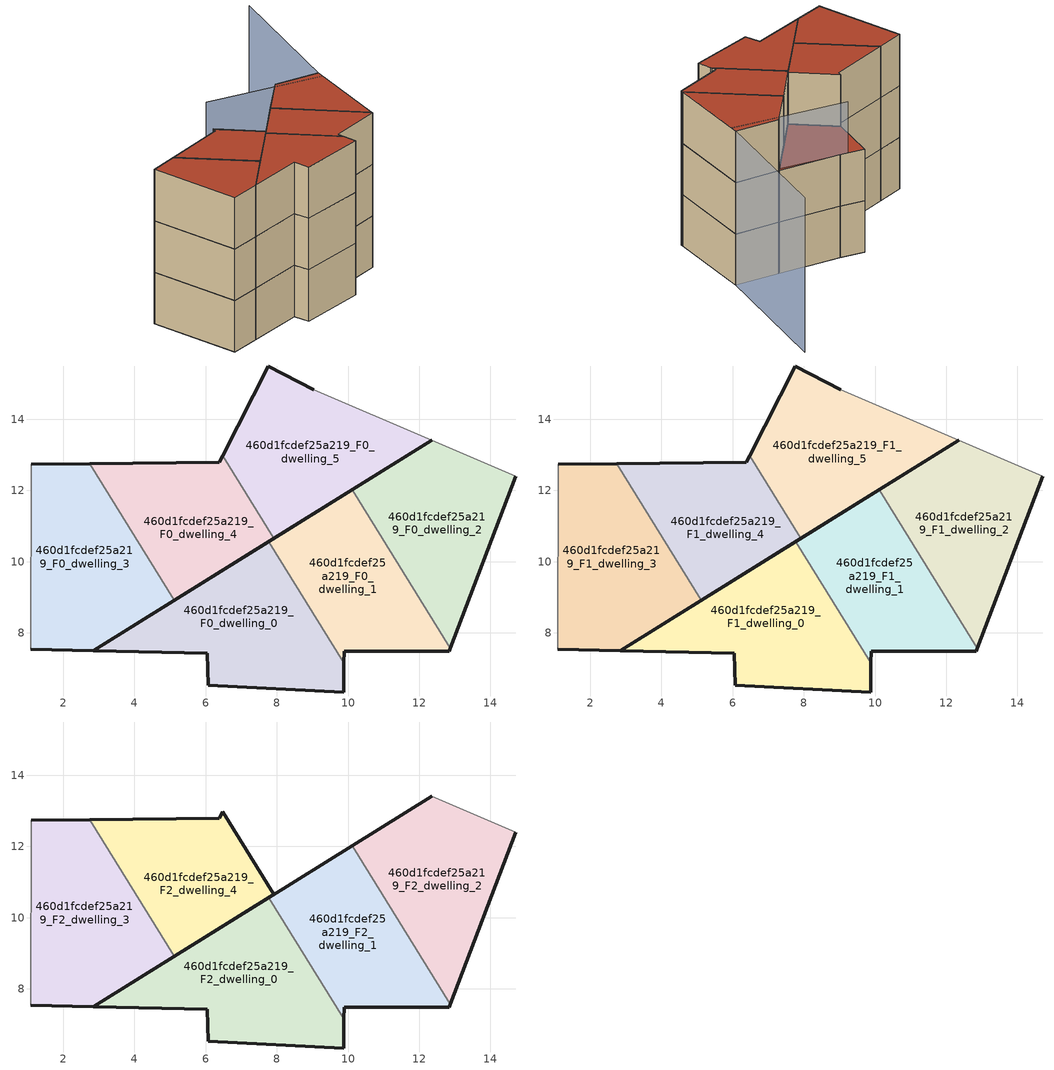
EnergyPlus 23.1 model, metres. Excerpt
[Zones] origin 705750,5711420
460d1fcdef25a219_F0_dwelling_0
 floor ground (EU_floor_Construction): 9.87,6.34 9.88,7.16 7.77,10.57 2.84,7.5 6.04,7.43 6.08,6.53 z0
 wall outside (EU_wall_Construction): 9.88,7.16 9.87,6.34 6.08,6.53 6.04,7.43 2.84,7.5 7.77,10.57 z0:3
 wall to 460d1fcdef25a219_F0_dwelling_1 (EU_wall_Construction): 7.77,10.57 9.88,7.16 z0:3
460d1fcdef25a219_F0_dwelling_1
 floor ground (EU_floor_Construction): 12.84,7.48 12.87,7.57 10.11,12.02 7.77,10.57 9.88,7.16 9.89,7.49 z0
 wall outside (EU_wall_Construction): 7.77,10.57 10.11,12.02 / 12.87,7.57 12.84,7.48 9.89,7.49 9.88,7.16 z0:3
 wall to 460d1fcdef25a219_F0_dwelling_2 (EU_wall_Construction): 10.11,12.02 12.87,7.57 z0:3
460d1fcdef25a219_F0_dwelling_2
 floor ground (EU_floor_Construction): 12.87,7.57 14.71,12.39 12.35,13.41 10.11,12.02 z0
 wall outside (EU_wall_Construction): 14.71,12.39 12.87,7.57 / 10.11,12.02 12.35,13.41 z0:3
 wall adiabatic (EU_wall_Construction): 12.35,13.41 14.71,12.39 z0:3
460d1fcdef25a219_F0_dwelling_3
 floor ground (EU_floor_Construction): 5.12,8.92 2.74,12.75 1.09,12.73 1.09,7.54 2.84,7.5 z0
 wall outside (EU_wall_Construction): 1.09,12.73 2.74,12.75 / 5.12,8.92 2.84,7.5 1.09,7.54 z0:3
 wall to 460d1fcdef25a219_F0_dwelling_4 (EU_wall_Construction): 2.74,12.75 5.12,8.92 z0:3
 wall adiabatic (EU_wall_Construction): 1.09,7.54 1.09,12.73 z0:3
460d1fcdef25a219_F0_dwelling_4
 floor ground (EU_floor_Construction): 7.92,10.66 6.48,12.97 6.39,12.79 2.74,12.75 5.12,8.92 z0
 wall outside (EU_wall_Construction): 7.92,10.66 5.12,8.92 / 2.74,12.75 6.39,12.79 6.48,12.97 z0:3
 wall to 460d1fcdef25a219_F0_dwelling_5 (EU_wall_Construction): 6.48,12.97 7.92,10.66 z0:3
460d1fcdef25a219_F0_dwelling_5
 floor ground (EU_floor_Construction): 12.35,13.41 9.03,14.84 7.76,15.5 6.48,12.97 7.92,10.66 z0
 wall outside (EU_wall_Construction): 6.48,12.97 7.76,15.5 9.03,14.84 / 12.35,13.41 7.92,10.66 z0:3
 wall adiabatic (EU_wall_Construction): 9.03,14.84 12.35,13.41 z0:3
460d1fcdef25a219_F1_dwelling_0
 floor to 460d1fcdef25a219_F0_dwelling_0 (EU_floor_Construction): 9.87,6.34 9.88,7.16 7.77,10.57 2.84,7.5 6.04,7.43 6.08,6.53 z3
 wall outside (EU_wall_Construction): 9.88,7.16 9.87,6.34 6.08,6.53 6.04,7.43 2.84,7.5 7.77,10.57 z3:6
 wall to 460d1fcdef25a219_F1_dwelling_1 (EU_wall_Construction): 7.77,10.57 9.88,7.16 z3:6
460d1fcdef25a219_F1_dwelling_1
 floor to 460d1fcdef25a219_F0_dwelling_1 (EU_floor_Construction): 12.84,7.48 12.87,7.57 10.11,12.02 7.77,10.57 9.88,7.16 9.89,7.49 z3
 wall outside (EU_wall_Construction): 7.77,10.57 10.11,12.02 / 12.87,7.57 12.84,7.48 9.89,7.49 9.88,7.16 z3:6
 wall to 460d1fcdef25a219_F1_dwelling_2 (EU_wall_Construction): 10.11,12.02 12.87,7.57 z3:6
460d1fcdef25a219_F1_dwelling_2
 floor to 460d1fcdef25a219_F0_dwelling_2 (EU_floor_Construction): 12.87,7.57 14.71,12.39 12.35,13.41 10.11,12.02 z3
 wall outside (EU_wall_Construction): 14.71,12.39 12.87,7.57 / 10.11,12.02 12.35,13.41 z3:6
 wall adiabatic (EU_wall_Construction): 12.35,13.41 14.71,12.39 z3:6
460d1fcdef25a219_F1_dwelling_3
 floor to 460d1fcdef25a219_F0_dwelling_3 (EU_floor_Construction): 5.12,8.92 2.74,12.75 1.09,12.73 1.09,7.54 2.84,7.5 z3
 wall outside (EU_wall_Construction): 1.09,12.73 2.74,12.75 / 5.12,8.92 2.84,7.5 1.09,7.54 z3:6
 wall to 460d1fcdef25a219_F1_dwelling_4 (EU_wall_Construction): 2.74,12.75 5.12,8.92 z3:6
 wall adiabatic (EU_wall_Construction): 1.09,7.54 1.09,12.73 z3:6
460d1fcdef25a219_F1_dwelling_4
 floor to 460d1fcdef25a219_F0_dwelling_4 (EU_floor_Construction): 7.92,10.66 6.48,12.97 6.39,12.79 2.74,12.75 5.12,8.92 z3
 wall outside (EU_wall_Construction): 7.92,10.66 5.12,8.92 / 2.74,12.75 6.39,12.79 6.48,12.97 z3:6
 wall to 460d1fcdef25a219_F1_dwelling_5 (EU_wall_Construction): 6.48,12.97 7.92,10.66 z3:6
460d1fcdef25a219_F1_dwelling_5
 floor to 460d1fcdef25a219_F0_dwelling_5 (EU_floor_Construction): 12.35,13.41 9.03,14.84 7.76,15.5 6.48,12.97 7.92,10.66 z3
 wall outside (EU_wall_Construction): 6.48,12.97 7.76,15.5 9.03,14.84 / 12.35,13.41 7.92,10.66 z3:6
 wall adiabatic (EU_wall_Construction): 9.03,14.84 12.35,13.41 z3:6
 roof outside (EU_roof_Construction): 12.35,13.41 7.92,10.66 6.48,12.97 7.76,15.5 9.03,14.84 z6
460d1fcdef25a219_F2_dwelling_0
 floor to 460d1fcdef25a219_F1_dwelling_0 (EU_floor_Construction): 9.87,6.34 9.88,7.16 7.77,10.57 2.84,7.5 6.04,7.43 6.08,6.53 z6
 wall outside (EU_wall_Construction): 9.88,7.16 9.87,6.34 6.08,6.53 6.04,7.43 2.84,7.5 7.77,10.57 z6:9
 wall to 460d1fcdef25a219_F2_dwelling_1 (EU_wall_Construction): 7.77,10.57 9.88,7.16 z6:9
 roof outside (EU_roof_Construction): 7.77,10.57 9.88,7.16 9.87,6.34 6.08,6.53 6.04,7.43 2.84,7.5 z9
460d1fcdef25a219_F2_dwelling_1
 floor to 460d1fcdef25a219_F1_dwelling_1 (EU_floor_Construction): 12.84,7.48 12.87,7.57 10.11,12.02 7.77,10.57 9.88,7.16 9.89,7.49 z6
 wall outside (EU_wall_Construction): 7.77,10.57 10.11,12.02 / 12.87,7.57 12.84,7.48 9.89,7.49 9.88,7.16 z6:9
 wall to 460d1fcdef25a219_F2_dwelling_2 (EU_wall_Construction): 10.11,12.02 12.87,7.57 z6:9
 roof outside (EU_roof_Construction): 10.11,12.02 12.87,7.57 12.84,7.48 9.89,7.49 9.88,7.16 7.77,10.57 z9
460d1fcdef25a219_F2_dwelling_2
 floor to 460d1fcdef25a219_F1_dwelling_2 (EU_floor_Construction): 12.87,7.57 14.71,12.39 12.35,13.41 10.11,12.02 z6
 wall outside (EU_wall_Construction): 14.71,12.39 12.87,7.57 / 10.11,12.02 12.35,13.41 z6:9
 wall adiabatic (EU_wall_Construction): 12.35,13.41 14.71,12.39 z6:9
 roof outside (EU_roof_Construction): 14.71,12.39 12.87,7.57 10.11,12.02 12.35,13.41 z9
460d1fcdef25a219_F2_dwelling_3
 floor to 460d1fcdef25a219_F1_dwelling_3 (EU_floor_Construction): 5.12,8.92 2.74,12.75 1.09,12.73 1.09,7.54 2.84,7.5 z6
 wall outside (EU_wall_Construction): 1.09,12.73 2.74,12.75 / 5.12,8.92 2.84,7.5 1.09,7.54 z6:9
 wall to 460d1fcdef25a219_F2_dwelling_4 (EU_wall_Construction): 2.74,12.75 5.12,8.92 z6:9
 wall adiabatic (EU_wall_Construction): 1.09,7.54 1.09,12.73 z6:9
 roof outside (EU_roof_Construction): 2.74,12.75 5.12,8.92 2.84,7.5 1.09,7.54 1.09,12.73 z9
460d1fcdef25a219_F2_dwelling_4
 floor to 460d1fcdef25a219_F1_dwelling_4 (EU_floor_Construction): 7.92,10.66 6.48,12.97 6.39,12.79 2.74,12.75 5.12,8.92 z6
 wall outside (EU_wall_Construction): 2.74,12.75 6.39,12.79 6.48,12.97 7.92,10.66 5.12,8.92 z6:9
 roof outside (EU_roof_Construction): 6.48,12.97 7.92,10.66 5.12,8.92 2.74,12.75 6.39,12.79 z9
shading: 18.44,19.64 14.51,12.02 / 14.51,12.02 8.63,15.04 z0:9
[Building]
EU S2 Campaign: North Axis=0; Terrain=City; Solar Distribution=FullExterior
[Site:Location]
London: Latitude=51.5; Longitude=-0.5; Time Zone=0; Elevation=25
[SizingPeriod:WeatherFileDays]
AnnualSizingPeriod: Begin Month=1; Begin Day of Month=1; End Month=12; End Day of Month=31; Day of Week for Start Day=Monday; Use Weather File Daylight Saving Period=No; Use Weather File Rain and Snow Indicators=No
[MATERIAL]
EU_InternalMass_Material: Roughness=MediumRough; Thickness=0.1; Conductivity=1; Density=1800; Specific Heat=900; Thermal Absorptance=0.9; Solar Absorptance=0.7; Visible Absorptance=0.7
[MATERIAL:NOMASS] Roughness=MediumRough; Thermal Absorptance=0.9; Solar Absorptance=0.7; Visible Absorptance=0.7
Name | Thermal Resistance
EU_wall_NoMass | 1.04674
EU_roof_NoMass | 4.32442
EU_floor_NoMass | 2.04616
[CONSTRUCTION]
EU_wall_Construction: EU_wall_NoMass
EU_roof_Construction: EU_roof_NoMass
EU_floor_Construction: EU_floor_NoMass
EU_InternalMass_Construction: EU_InternalMass_Material
[ZONE] Type=1; Multiplier=1; Ceiling Height=autocalculate; Floor Area=autocalculate; Part of Total Floor Area=Yes
Name | Volume
460d1fcdef25a219_F0_dwelling_0; 460d1fcdef25a219_F1_dwelling_0; 460d1fcdef25a219_F2_dwelling_0 | 43.8743
460d1fcdef25a219_F0_dwelling_1; 460d1fcdef25a219_F1_dwelling_1; 460d1fcdef25a219_F2_dwelling_1 | 37.1697
460d1fcdef25a219_F0_dwelling_2; 460d1fcdef25a219_F1_dwelling_2; 460d1fcdef25a219_F2_dwelling_2 | 40.5256
460d1fcdef25a219_F0_dwelling_3; 460d1fcdef25a219_F1_dwelling_3; 460d1fcdef25a219_F2_dwelling_3 | 44.6829
460d1fcdef25a219_F0_dwelling_4; 460d1fcdef25a219_F1_dwelling_4; 460d1fcdef25a219_F2_dwelling_4 | 34.793
460d1fcdef25a219_F0_dwelling_5; 460d1fcdef25a219_F1_dwelling_5 | 42.1113
[INTERNALMASS] Construction=EU_InternalMass_Construction
Name | Zone or ZoneList | Surface Area
460d1fcdef25a219_F0_dwelling_0_EU_InternalMass | 460d1fcdef25a219_F0_dwelling_0 | 14.6244
460d1fcdef25a219_F0_dwelling_1_EU_InternalMass | 460d1fcdef25a219_F0_dwelling_1 | 12.3899
460d1fcdef25a219_F0_dwelling_2_EU_InternalMass | 460d1fcdef25a219_F0_dwelling_2 | 13.5085
460d1fcdef25a219_F0_dwelling_3_EU_InternalMass | 460d1fcdef25a219_F0_dwelling_3 | 14.8946
460d1fcdef25a219_F0_dwelling_4_EU_InternalMass | 460d1fcdef25a219_F0_dwelling_4 | 11.5974
460d1fcdef25a219_F0_dwelling_5_EU_InternalMass | 460d1fcdef25a219_F0_dwelling_5 | 14.037
460d1fcdef25a219_F1_dwelling_0_EU_InternalMass | 460d1fcdef25a219_F1_dwelling_0 | 14.6244
460d1fcdef25a219_F1_dwelling_1_EU_InternalMass | 460d1fcdef25a219_F1_dwelling_1 | 12.3899
460d1fcdef25a219_F1_dwelling_2_EU_InternalMass | 460d1fcdef25a219_F1_dwelling_2 | 13.5085
460d1fcdef25a219_F1_dwelling_3_EU_InternalMass | 460d1fcdef25a219_F1_dwelling_3 | 14.8946
460d1fcdef25a219_F1_dwelling_4_EU_InternalMass | 460d1fcdef25a219_F1_dwelling_4 | 11.5974
460d1fcdef25a219_F1_dwelling_5_EU_InternalMass | 460d1fcdef25a219_F1_dwelling_5 | 14.037
460d1fcdef25a219_F2_dwelling_0_EU_InternalMass | 460d1fcdef25a219_F2_dwelling_0 | 20.2604
460d1fcdef25a219_F2_dwelling_1_EU_InternalMass | 460d1fcdef25a219_F2_dwelling_1 | 20.2643
460d1fcdef25a219_F2_dwelling_2_EU_InternalMass | 460d1fcdef25a219_F2_dwelling_2 | 13.5104
460d1fcdef25a219_F2_dwelling_3_EU_InternalMass | 460d1fcdef25a219_F2_dwelling_3 | 13.5098
460d1fcdef25a219_F2_dwelling_4_EU_InternalMass | 460d1fcdef25a219_F2_dwelling_4 | 13.5082
[OTHEREQUIPMENT] Fuel Type=Electricity; Design Level Calculation Method=Watts/Area; Power per Zone Floor Area=1; Fraction Latent=0; Fraction Radiant=0; Fraction Lost=0; Carbon Dioxide Generation Rate=0; EndUse Subcategory=EU_Step8_InternalGains
Name | Zone or ZoneList or Space or SpaceList | Schedule
EU_Step8_InternalGain_460d1fcdef25a219_F0_dwelling_0_f000 | 460d1fcdef25a219_F0_dwelling_0 | EU_Step8_GainSchedule_460d1fcdef25a219_F0_dwelling_0_f000
EU_Step8_InternalGain_460d1fcdef25a219_F0_dwelling_1_f000 | 460d1fcdef25a219_F0_dwelling_1 | EU_Step8_GainSchedule_460d1fcdef25a219_F0_dwelling_1_f000
EU_Step8_InternalGain_460d1fcdef25a219_F0_dwelling_2_f000 | 460d1fcdef25a219_F0_dwelling_2 | EU_Step8_GainSchedule_460d1fcdef25a219_F0_dwelling_2_f000
EU_Step8_InternalGain_460d1fcdef25a219_F0_dwelling_3_f000 | 460d1fcdef25a219_F0_dwelling_3 | EU_Step8_GainSchedule_460d1fcdef25a219_F0_dwelling_3_f000
EU_Step8_InternalGain_460d1fcdef25a219_F0_dwelling_4_f000 | 460d1fcdef25a219_F0_dwelling_4 | EU_Step8_GainSchedule_460d1fcdef25a219_F0_dwelling_4_f000
EU_Step8_InternalGain_460d1fcdef25a219_F0_dwelling_5_f000 | 460d1fcdef25a219_F0_dwelling_5 | EU_Step8_GainSchedule_460d1fcdef25a219_F0_dwelling_5_f000
EU_Step8_InternalGain_460d1fcdef25a219_F1_dwelling_0_f000 | 460d1fcdef25a219_F1_dwelling_0 | EU_Step8_GainSchedule_460d1fcdef25a219_F1_dwelling_0_f000
EU_Step8_InternalGain_460d1fcdef25a219_F1_dwelling_1_f000 | 460d1fcdef25a219_F1_dwelling_1 | EU_Step8_GainSchedule_460d1fcdef25a219_F1_dwelling_1_f000
EU_Step8_InternalGain_460d1fcdef25a219_F1_dwelling_2_f000 | 460d1fcdef25a219_F1_dwelling_2 | EU_Step8_GainSchedule_460d1fcdef25a219_F1_dwelling_2_f000
EU_Step8_InternalGain_460d1fcdef25a219_F1_dwelling_3_f000 | 460d1fcdef25a219_F1_dwelling_3 | EU_Step8_GainSchedule_460d1fcdef25a219_F1_dwelling_3_f000
EU_Step8_InternalGain_460d1fcdef25a219_F1_dwelling_4_f000 | 460d1fcdef25a219_F1_dwelling_4 | EU_Step8_GainSchedule_460d1fcdef25a219_F1_dwelling_4_f000
EU_Step8_InternalGain_460d1fcdef25a219_F1_dwelling_5_f000 | 460d1fcdef25a219_F1_dwelling_5 | EU_Step8_GainSchedule_460d1fcdef25a219_F1_dwelling_5_f000
EU_Step8_InternalGain_460d1fcdef25a219_F2_dwelling_0_f000 | 460d1fcdef25a219_F2_dwelling_0 | EU_Step8_GainSchedule_460d1fcdef25a219_F2_dwelling_0_f000
EU_Step8_InternalGain_460d1fcdef25a219_F2_dwelling_1_f000 | 460d1fcdef25a219_F2_dwelling_1 | EU_Step8_GainSchedule_460d1fcdef25a219_F2_dwelling_1_f000
EU_Step8_InternalGain_460d1fcdef25a219_F2_dwelling_2_f000 | 460d1fcdef25a219_F2_dwelling_2 | EU_Step8_GainSchedule_460d1fcdef25a219_F2_dwelling_2_f000
EU_Step8_InternalGain_460d1fcdef25a219_F2_dwelling_3_f000 | 460d1fcdef25a219_F2_dwelling_3 | EU_Step8_GainSchedule_460d1fcdef25a219_F2_dwelling_3_f000
EU_Step8_InternalGain_460d1fcdef25a219_F2_dwelling_4_f000 | 460d1fcdef25a219_F2_dwelling_4 | EU_Step8_GainSchedule_460d1fcdef25a219_F2_dwelling_4_f000
[ZONEVENTILATION:DESIGNFLOWRATE] Schedule=EU_AlwaysOn; Design Flow Rate Calculation Method=AirChanges/Hour; Air Changes per Hour=0.488719; Ventilation Type=Natural; Fan Pressure Rise=0; Fan Total Efficiency=1; Constant Term Coefficient=1; Temperature Term Coefficient=0; Velocity Term Coefficient=0; Velocity Squared Term Coefficient=0; Minimum Indoor Temperature=-100; Maximum Indoor Temperature=100; Delta Temperature=-100; Minimum Outdoor Temperature=-100; Maximum Outdoor Temperature=100; Maximum Wind Speed=40
Name | Zone or ZoneList or Space or SpaceList
EU_ConstantAir_460d1fcdef25a219_F0_dwelling_0 | 460d1fcdef25a219_F0_dwelling_0
EU_ConstantAir_460d1fcdef25a219_F0_dwelling_1 | 460d1fcdef25a219_F0_dwelling_1
EU_ConstantAir_460d1fcdef25a219_F0_dwelling_2 | 460d1fcdef25a219_F0_dwelling_2
EU_ConstantAir_460d1fcdef25a219_F0_dwelling_3 | 460d1fcdef25a219_F0_dwelling_3
EU_ConstantAir_460d1fcdef25a219_F0_dwelling_4 | 460d1fcdef25a219_F0_dwelling_4
EU_ConstantAir_460d1fcdef25a219_F0_dwelling_5 | 460d1fcdef25a219_F0_dwelling_5
EU_ConstantAir_460d1fcdef25a219_F1_dwelling_0 | 460d1fcdef25a219_F1_dwelling_0
EU_ConstantAir_460d1fcdef25a219_F1_dwelling_1 | 460d1fcdef25a219_F1_dwelling_1
EU_ConstantAir_460d1fcdef25a219_F1_dwelling_2 | 460d1fcdef25a219_F1_dwelling_2
EU_ConstantAir_460d1fcdef25a219_F1_dwelling_3 | 460d1fcdef25a219_F1_dwelling_3
EU_ConstantAir_460d1fcdef25a219_F1_dwelling_4 | 460d1fcdef25a219_F1_dwelling_4
EU_ConstantAir_460d1fcdef25a219_F1_dwelling_5 | 460d1fcdef25a219_F1_dwelling_5
EU_ConstantAir_460d1fcdef25a219_F2_dwelling_0 | 460d1fcdef25a219_F2_dwelling_0
EU_ConstantAir_460d1fcdef25a219_F2_dwelling_1 | 460d1fcdef25a219_F2_dwelling_1
EU_ConstantAir_460d1fcdef25a219_F2_dwelling_2 | 460d1fcdef25a219_F2_dwelling_2
EU_ConstantAir_460d1fcdef25a219_F2_dwelling_3 | 460d1fcdef25a219_F2_dwelling_3
EU_ConstantAir_460d1fcdef25a219_F2_dwelling_4 | 460d1fcdef25a219_F2_dwelling_4
[HVACTEMPLATE:THERMOSTAT] Constant Heating Setpoint=20; Constant Cooling Setpoint=50
EU_HeatOnly_460d1fcdef25a219_F0_dwelling_0; EU_HeatOnly_460d1fcdef25a219_F0_dwelling_1; EU_HeatOnly_460d1fcdef25a219_F0_dwelling_2; EU_HeatOnly_460d1fcdef25a219_F0_dwelling_3; EU_HeatOnly_460d1fcdef25a219_F0_dwelling_4; EU_HeatOnly_460d1fcdef25a219_F0_dwelling_5; EU_HeatOnly_460d1fcdef25a219_F1_dwelling_0; EU_HeatOnly_460d1fcdef25a219_F1_dwelling_1; EU_HeatOnly_460d1fcdef25a219_F1_dwelling_2; EU_HeatOnly_460d1fcdef25a219_F1_dwelling_3; EU_HeatOnly_460d1fcdef25a219_F1_dwelling_4; EU_HeatOnly_460d1fcdef25a219_F1_dwelling_5; EU_HeatOnly_460d1fcdef25a219_F2_dwelling_0; EU_HeatOnly_460d1fcdef25a219_F2_dwelling_1; EU_HeatOnly_460d1fcdef25a219_F2_dwelling_2; EU_HeatOnly_460d1fcdef25a219_F2_dwelling_3; EU_HeatOnly_460d1fcdef25a219_F2_dwelling_4
[HVACTEMPLATE:ZONE:IDEALLOADSAIRSYSTEM] System Availability Schedule=EU_AlwaysOn; Maximum Heating Supply Air Temperature=50; Minimum Cooling Supply Air Temperature=13; Maximum Heating Supply Air Humidity Ratio=0.0156; Minimum Cooling Supply Air Humidity Ratio=0.0077; Heating Limit=NoLimit; Cooling Limit=NoLimit; Heating Availability Schedule=EU_AlwaysOn; Cooling Availability Schedule=EU_CoolingOff; Dehumidification Control Type=ConstantSensibleHeatRatio; Cooling Sensible Heat Ratio=0.7; Dehumidification Setpoint=60; Humidification Control Type=None; Humidification Setpoint=30; Outdoor Air Method=None; Outdoor Air Flow Rate per Person=0.00944; Outdoor Air Flow Rate per Zone Floor Area=0; Outdoor Air Flow Rate per Zone=0; Demand Controlled Ventilation Type=None; Outdoor Air Economizer Type=NoEconomizer; Heat Recovery Type=None; Sensible Heat Recovery Effectiveness=0.7; Latent Heat Recovery Effectiveness=0.65
Name | Template Thermostat
460d1fcdef25a219_F0_dwelling_0 | EU_HeatOnly_460d1fcdef25a219_F0_dwelling_0
460d1fcdef25a219_F0_dwelling_1 | EU_HeatOnly_460d1fcdef25a219_F0_dwelling_1
460d1fcdef25a219_F0_dwelling_2 | EU_HeatOnly_460d1fcdef25a219_F0_dwelling_2
460d1fcdef25a219_F0_dwelling_3 | EU_HeatOnly_460d1fcdef25a219_F0_dwelling_3
460d1fcdef25a219_F0_dwelling_4 | EU_HeatOnly_460d1fcdef25a219_F0_dwelling_4
460d1fcdef25a219_F0_dwelling_5 | EU_HeatOnly_460d1fcdef25a219_F0_dwelling_5
460d1fcdef25a219_F1_dwelling_0 | EU_HeatOnly_460d1fcdef25a219_F1_dwelling_0
460d1fcdef25a219_F1_dwelling_1 | EU_HeatOnly_460d1fcdef25a219_F1_dwelling_1
460d1fcdef25a219_F1_dwelling_2 | EU_HeatOnly_460d1fcdef25a219_F1_dwelling_2
460d1fcdef25a219_F1_dwelling_3 | EU_HeatOnly_460d1fcdef25a219_F1_dwelling_3
460d1fcdef25a219_F1_dwelling_4 | EU_HeatOnly_460d1fcdef25a219_F1_dwelling_4
460d1fcdef25a219_F1_dwelling_5 | EU_HeatOnly_460d1fcdef25a219_F1_dwelling_5
460d1fcdef25a219_F2_dwelling_0 | EU_HeatOnly_460d1fcdef25a219_F2_dwelling_0
460d1fcdef25a219_F2_dwelling_1 | EU_HeatOnly_460d1fcdef25a219_F2_dwelling_1
460d1fcdef25a219_F2_dwelling_2 | EU_HeatOnly_460d1fcdef25a219_F2_dwelling_2
460d1fcdef25a219_F2_dwelling_3 | EU_HeatOnly_460d1fcdef25a219_F2_dwelling_3
460d1fcdef25a219_F2_dwelling_4 | EU_HeatOnly_460d1fcdef25a219_F2_dwelling_4
[SIZING:ZONE] Zone Cooling Design Supply Air Temperature Input Method=SupplyAirTemperature; Zone Cooling Design Supply Air Temperature=13; Zone Heating Design Supply Air Temperature Input Method=SupplyAirTemperature; Zone Heating Design Supply Air Temperature=50; Zone Cooling Design Supply Air Humidity Ratio=0.008; Zone Heating Design Supply Air Humidity Ratio=0.008; Cooling Design Air Flow Method=DesignDay; Cooling Design Air Flow Rate=0; Cooling Minimum Air Flow per Zone Floor Area=0.000762; Cooling Minimum Air Flow=0; Cooling Minimum Air Flow Fraction=0.2; Heating Design Air Flow Method=DesignDay; Heating Design Air Flow Rate=0; Heating Maximum Air Flow per Zone Floor Area=0.002032; Heating Maximum Air Flow=0.141576; Heating Maximum Air Flow Fraction=0.3; Account for Dedicated Outdoor Air System=No; Dedicated Outdoor Air System Control Strategy=NeutralSupplyAir; Dedicated Outdoor Air Low Setpoint Temperature for Design=autosize; Dedicated Outdoor Air High Setpoint Temperature for Design=autosize; Zone Load Sizing Method=Sensible Load Only No Latent Load; Zone Latent Cooling Design Supply Air Humidity Ratio Input Method=HumidityRatioDifference; Zone Cooling Design Supply Air Humidity Ratio Difference=0.005; Zone Latent Heating Design Supply Air Humidity Ratio Input Method=HumidityRatioDifference; Zone Humidification Design Supply Air Humidity Ratio Difference=0.005
460d1fcdef25a219_F0_dwelling_0; 460d1fcdef25a219_F0_dwelling_1; 460d1fcdef25a219_F0_dwelling_2; 460d1fcdef25a219_F0_dwelling_3; 460d1fcdef25a219_F0_dwelling_4; 460d1fcdef25a219_F0_dwelling_5; 460d1fcdef25a219_F1_dwelling_0; 460d1fcdef25a219_F1_dwelling_1; 460d1fcdef25a219_F1_dwelling_2; 460d1fcdef25a219_F1_dwelling_3; 460d1fcdef25a219_F1_dwelling_4; 460d1fcdef25a219_F1_dwelling_5; 460d1fcdef25a219_F2_dwelling_0; 460d1fcdef25a219_F2_dwelling_1; 460d1fcdef25a219_F2_dwelling_2; 460d1fcdef25a219_F2_dwelling_3; 460d1fcdef25a219_F2_dwelling_4
[SCHEDULE:CONSTANT]
Name | Hourly Value
EU_AlwaysOn | 1
EU_CoolingOff | 0
[SCHEDULE:FILE] Column Number=1; Rows to Skip at Top=0; Number of Hours of Data=8760; Column Separator=Comma; Interpolate to Timestep=No; Minutes per Item=60; Adjust Schedule for Daylight Savings=Yes
Name | File
EU_Step8_GainSchedule_460d1fcdef25a219_F0_dwelling_0_f000 | ../../schedules/460d1fcdef25a219/460d1fcdef25a219_F0_dwelling_0_f000_gain.csv
EU_Step8_GainSchedule_460d1fcdef25a219_F0_dwelling_1_f000 | ../../schedules/460d1fcdef25a219/460d1fcdef25a219_F0_dwelling_1_f000_gain.csv
EU_Step8_GainSchedule_460d1fcdef25a219_F0_dwelling_2_f000 | ../../schedules/460d1fcdef25a219/460d1fcdef25a219_F0_dwelling_2_f000_gain.csv
EU_Step8_GainSchedule_460d1fcdef25a219_F0_dwelling_3_f000 | ../../schedules/460d1fcdef25a219/460d1fcdef25a219_F0_dwelling_3_f000_gain.csv
EU_Step8_GainSchedule_460d1fcdef25a219_F0_dwelling_4_f000 | ../../schedules/460d1fcdef25a219/460d1fcdef25a219_F0_dwelling_4_f000_gain.csv
EU_Step8_GainSchedule_460d1fcdef25a219_F0_dwelling_5_f000 | ../../schedules/460d1fcdef25a219/460d1fcdef25a219_F0_dwelling_5_f000_gain.csv
EU_Step8_GainSchedule_460d1fcdef25a219_F1_dwelling_0_f000 | ../../schedules/460d1fcdef25a219/460d1fcdef25a219_F1_dwelling_0_f000_gain.csv
EU_Step8_GainSchedule_460d1fcdef25a219_F1_dwelling_1_f000 | ../../schedules/460d1fcdef25a219/460d1fcdef25a219_F1_dwelling_1_f000_gain.csv
EU_Step8_GainSchedule_460d1fcdef25a219_F1_dwelling_2_f000 | ../../schedules/460d1fcdef25a219/460d1fcdef25a219_F1_dwelling_2_f000_gain.csv
EU_Step8_GainSchedule_460d1fcdef25a219_F1_dwelling_3_f000 | ../../schedules/460d1fcdef25a219/460d1fcdef25a219_F1_dwelling_3_f000_gain.csv
EU_Step8_GainSchedule_460d1fcdef25a219_F1_dwelling_4_f000 | ../../schedules/460d1fcdef25a219/460d1fcdef25a219_F1_dwelling_4_f000_gain.csv
EU_Step8_GainSchedule_460d1fcdef25a219_F1_dwelling_5_f000 | ../../schedules/460d1fcdef25a219/460d1fcdef25a219_F1_dwelling_5_f000_gain.csv
EU_Step8_GainSchedule_460d1fcdef25a219_F2_dwelling_0_f000 | ../../schedules/460d1fcdef25a219/460d1fcdef25a219_F2_dwelling_0_f000_gain.csv
EU_Step8_GainSchedule_460d1fcdef25a219_F2_dwelling_1_f000 | ../../schedules/460d1fcdef25a219/460d1fcdef25a219_F2_dwelling_1_f000_gain.csv
EU_Step8_GainSchedule_460d1fcdef25a219_F2_dwelling_2_f000 | ../../schedules/460d1fcdef25a219/460d1fcdef25a219_F2_dwelling_2_f000_gain.csv
EU_Step8_GainSchedule_460d1fcdef25a219_F2_dwelling_3_f000 | ../../schedules/460d1fcdef25a219/460d1fcdef25a219_F2_dwelling_3_f000_gain.csv
EU_Step8_GainSchedule_460d1fcdef25a219_F2_dwelling_4_f000 | ../../schedules/460d1fcdef25a219/460d1fcdef25a219_F2_dwelling_4_f000_gain.csv
